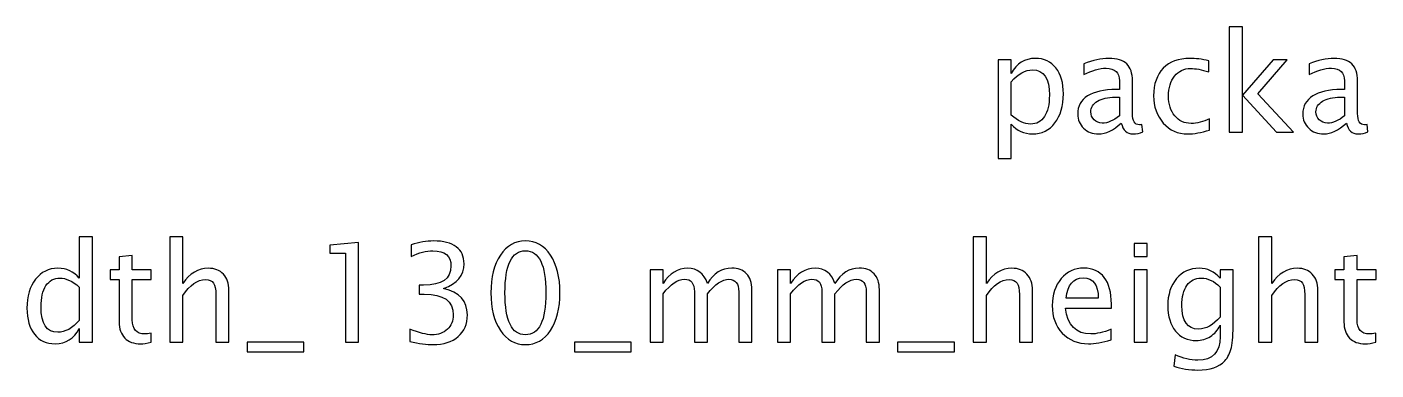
# Model space of a CAD drawing. Header units: centimetres. Extents: x -201 to 63, y -83 to 73.
# Drawn here: x -1.69 to 10.86, y 52.41 to 55.59 of the extents above; entities that cross this region are included whole.
import ezdxf

# ---------------------------------------------------------------- set-up
doc = ezdxf.new("R2010")
doc.units = ezdxf.units.CM
doc.header["$MEASUREMENT"] = 0
doc.layers.add('Layer 1', color=7, linetype='Continuous')

msp = doc.modelspace()

# ---------------------------------------------------------------- linework, layer by layer
at = {"layer": 'Layer 1'}
for points, knots in [([(9.49411, 54.61574), (9.49411, 54.61574), (9.49411, 55.59491), (9.49411, 55.59491), (9.49411, 55.59491), (9.49411, 55.59491), (9.61603, 55.59491), (9.61603, 55.59491), (9.61603, 55.59491), (9.61603, 55.59491), (9.61603, 54.96224), (9.61603, 54.96224), (9.61603, 54.96224), (9.61603, 54.96224), (9.90178, 55.28884), (9.90178, 55.28884), (9.90178, 55.28884), (9.90178, 55.28884), (10.03344, 55.28884), (10.03344, 55.28884), (10.03344, 55.28884), (10.03344, 55.28884), (9.76039, 54.97473), (9.76039, 54.97473), (9.76039, 54.97473), (9.76039, 54.97473), (10.09059, 54.61574), (10.09059, 54.61574), (10.09059, 54.61574), (10.09059, 54.61574), (9.93353, 54.61574), (9.93353, 54.61574), (9.93353, 54.61574), (9.93353, 54.61574), (9.61603, 54.96097), (9.61603, 54.96097), (9.61603, 54.96097), (9.61603, 54.96097), (9.61603, 54.61574), (9.61603, 54.61574), (9.61603, 54.61574), (9.61603, 54.61574), (9.49411, 54.61574), (9.49411, 54.61574)], [0, 0, 0, 0, 0.08333333, 0.08333333, 0.08333333, 0.08333333, 0.16666667, 0.16666667, 0.16666667, 0.16666667, 0.25, 0.25, 0.25, 0.25, 0.33333333, 0.33333333, 0.33333333, 0.33333333, 0.41666667, 0.41666667, 0.41666667, 0.41666667, 0.5, 0.5, 0.5, 0.5, 0.58333333, 0.58333333, 0.58333333, 0.58333333, 0.66666667, 0.66666667, 0.66666667, 0.66666667, 0.75, 0.75, 0.75, 0.75, 0.83333333, 0.83333333, 0.83333333, 0.83333333, 1, 1, 1, 1]), ([(7.34316, 54.37063), (7.34316, 54.37063), (7.34316, 55.28884), (7.34316, 55.28884), (7.34316, 55.28884), (7.34316, 55.28884), (7.46508, 55.28884), (7.46508, 55.28884), (7.46508, 55.28884), (7.46508, 55.28884), (7.46508, 55.16163), (7.46508, 55.16163), (7.46508, 55.16163), (7.51503, 55.25582), (7.59018, 55.30281), (7.69029, 55.30281), (7.69029, 55.30281), (7.77136, 55.30281), (7.83507, 55.27339), (7.88164, 55.21433), (7.88164, 55.21433), (7.92821, 55.15528), (7.95149, 55.07463), (7.95149, 54.9724), (7.95149, 54.9724), (7.95149, 54.86106), (7.92503, 54.7711), (7.87233, 54.70295), (7.87233, 54.70295), (7.81962, 54.63458), (7.7502, 54.6005), (7.66426, 54.6005), (7.66426, 54.6005), (7.58446, 54.6005), (7.518, 54.63098), (7.46508, 54.69215), (7.46508, 54.69215), (7.46508, 54.69215), (7.46508, 54.37063), (7.46508, 54.37063), (7.46508, 54.37063), (7.46508, 54.37063), (7.34316, 54.37063), (7.34316, 54.37063)], [0, 0, 0, 0, 0.08333333, 0.08333333, 0.08333333, 0.08333333, 0.16666667, 0.16666667, 0.16666667, 0.16666667, 0.25, 0.25, 0.25, 0.25, 0.33333333, 0.33333333, 0.33333333, 0.33333333, 0.41666667, 0.41666667, 0.41666667, 0.41666667, 0.5, 0.5, 0.5, 0.5, 0.58333333, 0.58333333, 0.58333333, 0.58333333, 0.66666667, 0.66666667, 0.66666667, 0.66666667, 0.75, 0.75, 0.75, 0.75, 0.83333333, 0.83333333, 0.83333333, 0.83333333, 1, 1, 1, 1]), ([(8.48933, 54.70147), (8.4161, 54.63416), (8.34561, 54.6005), (8.27788, 54.6005), (8.27788, 54.6005), (8.22221, 54.6005), (8.17585, 54.61786), (8.13924, 54.65278), (8.13924, 54.65278), (8.10241, 54.68771), (8.08399, 54.73173), (8.08399, 54.78486), (8.08399, 54.78486), (8.08399, 54.85831), (8.11489, 54.91483), (8.1767, 54.9542), (8.1767, 54.9542), (8.23851, 54.99357), (8.3272, 55.01325), (8.44277, 55.01325), (8.44277, 55.01325), (8.44277, 55.01325), (8.47134, 55.01325), (8.47134, 55.01325), (8.47134, 55.01325), (8.47134, 55.01325), (8.47134, 55.09432), (8.47134, 55.09432), (8.47134, 55.09432), (8.47134, 55.17242), (8.4307, 55.21137), (8.34921, 55.21137), (8.34921, 55.21137), (8.28613, 55.21137), (8.21713, 55.19147), (8.14241, 55.15168), (8.14241, 55.15168), (8.14241, 55.15168), (8.14241, 55.25201), (8.14241, 55.25201), (8.14241, 55.25201), (8.22454, 55.28588), (8.30201, 55.30281), (8.37461, 55.30281), (8.37461, 55.30281), (8.44933, 55.30281), (8.50457, 55.28588), (8.53992, 55.2518), (8.53992, 55.2518), (8.57548, 55.21772), (8.59326, 55.16523), (8.59326, 55.09432), (8.59326, 55.09432), (8.59326, 55.09432), (8.59326, 54.79015), (8.59326, 54.79015), (8.59326, 54.79015), (8.59326, 54.72052), (8.61464, 54.68559), (8.65761, 54.68559), (8.65761, 54.68559), (8.6629, 54.68559), (8.67073, 54.68644), (8.6811, 54.68813), (8.6811, 54.68813), (8.6811, 54.68813), (8.68978, 54.6204), (8.68978, 54.6204), (8.68978, 54.6204), (8.66205, 54.60706), (8.63157, 54.6005), (8.59813, 54.6005), (8.59813, 54.6005), (8.54119, 54.6005), (8.505, 54.63416), (8.48933, 54.70147)], [0, 0, 0, 0, 0.05, 0.05, 0.05, 0.05, 0.1, 0.1, 0.1, 0.1, 0.15, 0.15, 0.15, 0.15, 0.2, 0.2, 0.2, 0.2, 0.25, 0.25, 0.25, 0.25, 0.3, 0.3, 0.3, 0.3, 0.35, 0.35, 0.35, 0.35, 0.4, 0.4, 0.4, 0.4, 0.45, 0.45, 0.45, 0.45, 0.5, 0.5, 0.5, 0.5, 0.55, 0.55, 0.55, 0.55, 0.6, 0.6, 0.6, 0.6, 0.65, 0.65, 0.65, 0.65, 0.7, 0.7, 0.7, 0.7, 0.75, 0.75, 0.75, 0.75, 0.8, 0.8, 0.8, 0.8, 0.85, 0.85, 0.85, 0.85, 0.9, 0.9, 0.9, 0.9, 1, 1, 1, 1]), ([(9.31102, 54.63606), (9.23207, 54.61235), (9.16391, 54.6005), (9.10655, 54.6005), (9.10655, 54.6005), (9.01553, 54.6005), (8.94018, 54.63416), (8.88028, 54.70125), (8.88028, 54.70125), (8.82038, 54.76856), (8.79032, 54.85344), (8.79032, 54.95568), (8.79032, 54.95568), (8.79032, 55.0649), (8.81995, 55.1502), (8.87922, 55.21116), (8.87922, 55.21116), (8.93849, 55.27233), (9.02125, 55.30281), (9.12751, 55.30281), (9.12751, 55.30281), (9.17979, 55.30281), (9.23863, 55.29561), (9.3034, 55.28122), (9.3034, 55.28122), (9.3034, 55.28122), (9.3034, 55.17835), (9.3034, 55.17835), (9.3034, 55.17835), (9.23461, 55.19867), (9.17852, 55.20883), (9.13534, 55.20883), (9.13534, 55.20883), (9.07268, 55.20883), (9.02252, 55.18534), (8.98505, 55.13856), (8.98505, 55.13856), (8.94759, 55.09178), (8.92875, 55.02934), (8.92875, 54.95144), (8.92875, 54.95144), (8.92875, 54.87588), (8.94822, 54.81492), (8.98696, 54.76814), (8.98696, 54.76814), (9.02569, 54.72157), (9.07628, 54.69829), (9.13915, 54.69829), (9.13915, 54.69829), (9.19482, 54.69829), (9.25197, 54.71268), (9.31102, 54.74147), (9.31102, 54.74147), (9.31102, 54.74147), (9.31102, 54.63606), (9.31102, 54.63606)], [0, 0, 0, 0, 0.06666667, 0.06666667, 0.06666667, 0.06666667, 0.13333333, 0.13333333, 0.13333333, 0.13333333, 0.2, 0.2, 0.2, 0.2, 0.26666667, 0.26666667, 0.26666667, 0.26666667, 0.33333333, 0.33333333, 0.33333333, 0.33333333, 0.4, 0.4, 0.4, 0.4, 0.46666667, 0.46666667, 0.46666667, 0.46666667, 0.53333333, 0.53333333, 0.53333333, 0.53333333, 0.6, 0.6, 0.6, 0.6, 0.66666667, 0.66666667, 0.66666667, 0.66666667, 0.73333333, 0.73333333, 0.73333333, 0.73333333, 0.8, 0.8, 0.8, 0.8, 0.86666667, 0.86666667, 0.86666667, 0.86666667, 1, 1, 1, 1]), ([(10.58335, 54.70147), (10.51012, 54.63416), (10.43963, 54.6005), (10.3719, 54.6005), (10.3719, 54.6005), (10.31623, 54.6005), (10.26987, 54.61786), (10.23326, 54.65278), (10.23326, 54.65278), (10.19643, 54.68771), (10.17801, 54.73173), (10.17801, 54.78486), (10.17801, 54.78486), (10.17801, 54.85831), (10.20891, 54.91483), (10.27072, 54.9542), (10.27072, 54.9542), (10.33253, 54.99357), (10.42122, 55.01325), (10.53679, 55.01325), (10.53679, 55.01325), (10.53679, 55.01325), (10.56536, 55.01325), (10.56536, 55.01325), (10.56536, 55.01325), (10.56536, 55.01325), (10.56536, 55.09432), (10.56536, 55.09432), (10.56536, 55.09432), (10.56536, 55.17242), (10.52472, 55.21137), (10.44323, 55.21137), (10.44323, 55.21137), (10.38015, 55.21137), (10.31115, 55.19147), (10.23643, 55.15168), (10.23643, 55.15168), (10.23643, 55.15168), (10.23643, 55.25201), (10.23643, 55.25201), (10.23643, 55.25201), (10.31856, 55.28588), (10.39603, 55.30281), (10.46863, 55.30281), (10.46863, 55.30281), (10.54335, 55.30281), (10.59859, 55.28588), (10.63394, 55.2518), (10.63394, 55.2518), (10.6695, 55.21772), (10.68728, 55.16523), (10.68728, 55.09432), (10.68728, 55.09432), (10.68728, 55.09432), (10.68728, 54.79015), (10.68728, 54.79015), (10.68728, 54.79015), (10.68728, 54.72052), (10.70866, 54.68559), (10.75163, 54.68559), (10.75163, 54.68559), (10.75692, 54.68559), (10.76475, 54.68644), (10.77512, 54.68813), (10.77512, 54.68813), (10.77512, 54.68813), (10.7838, 54.6204), (10.7838, 54.6204), (10.7838, 54.6204), (10.75607, 54.60706), (10.72559, 54.6005), (10.69215, 54.6005), (10.69215, 54.6005), (10.63521, 54.6005), (10.59902, 54.63416), (10.58335, 54.70147)], [0, 0, 0, 0, 0.05, 0.05, 0.05, 0.05, 0.1, 0.1, 0.1, 0.1, 0.15, 0.15, 0.15, 0.15, 0.2, 0.2, 0.2, 0.2, 0.25, 0.25, 0.25, 0.25, 0.3, 0.3, 0.3, 0.3, 0.35, 0.35, 0.35, 0.35, 0.4, 0.4, 0.4, 0.4, 0.45, 0.45, 0.45, 0.45, 0.5, 0.5, 0.5, 0.5, 0.55, 0.55, 0.55, 0.55, 0.6, 0.6, 0.6, 0.6, 0.65, 0.65, 0.65, 0.65, 0.7, 0.7, 0.7, 0.7, 0.75, 0.75, 0.75, 0.75, 0.8, 0.8, 0.8, 0.8, 0.85, 0.85, 0.85, 0.85, 0.9, 0.9, 0.9, 0.9, 1, 1, 1, 1]), ([(7.46508, 54.77618), (7.52795, 54.72009), (7.58785, 54.69194), (7.64479, 54.69194), (7.64479, 54.69194), (7.70088, 54.69194), (7.74427, 54.71544), (7.77475, 54.76221), (7.77475, 54.76221), (7.80544, 54.80899), (7.82068, 54.87482), (7.82068, 54.95991), (7.82068, 54.95991), (7.82068, 55.11739), (7.76861, 55.19613), (7.66447, 55.19613), (7.66447, 55.19613), (7.59631, 55.19613), (7.52985, 55.1593), (7.46508, 55.08543), (7.46508, 55.08543), (7.46508, 55.08543), (7.46508, 54.77618), (7.46508, 54.77618)], [0, 0, 0, 0, 0.14285714, 0.14285714, 0.14285714, 0.14285714, 0.28571429, 0.28571429, 0.28571429, 0.28571429, 0.42857143, 0.42857143, 0.42857143, 0.42857143, 0.57142857, 0.57142857, 0.57142857, 0.57142857, 0.71428571, 0.71428571, 0.71428571, 0.71428571, 1, 1, 1, 1]), ([(8.47134, 54.76793), (8.47134, 54.76793), (8.47134, 54.94086), (8.47134, 54.94086), (8.47134, 54.94086), (8.47134, 54.94086), (8.43218, 54.94213), (8.43218, 54.94213), (8.43218, 54.94213), (8.36445, 54.94213), (8.30984, 54.92964), (8.26814, 54.90467), (8.26814, 54.90467), (8.22665, 54.87948), (8.20591, 54.84625), (8.20591, 54.80476), (8.20591, 54.80476), (8.20591, 54.77576), (8.21628, 54.75121), (8.23681, 54.7311), (8.23681, 54.7311), (8.25756, 54.71099), (8.28275, 54.70083), (8.31259, 54.70083), (8.31259, 54.70083), (8.36339, 54.70083), (8.41631, 54.72327), (8.47134, 54.76793)], [0, 0, 0, 0, 0.125, 0.125, 0.125, 0.125, 0.25, 0.25, 0.25, 0.25, 0.375, 0.375, 0.375, 0.375, 0.5, 0.5, 0.5, 0.5, 0.625, 0.625, 0.625, 0.625, 0.75, 0.75, 0.75, 0.75, 1, 1, 1, 1]), ([(10.56536, 54.76793), (10.56536, 54.76793), (10.56536, 54.94086), (10.56536, 54.94086), (10.56536, 54.94086), (10.56536, 54.94086), (10.5262, 54.94213), (10.5262, 54.94213), (10.5262, 54.94213), (10.45847, 54.94213), (10.40386, 54.92964), (10.36216, 54.90467), (10.36216, 54.90467), (10.32067, 54.87948), (10.29993, 54.84625), (10.29993, 54.80476), (10.29993, 54.80476), (10.29993, 54.77576), (10.3103, 54.75121), (10.33083, 54.7311), (10.33083, 54.7311), (10.35158, 54.71099), (10.37677, 54.70083), (10.40661, 54.70083), (10.40661, 54.70083), (10.45741, 54.70083), (10.51033, 54.72327), (10.56536, 54.76793)], [0, 0, 0, 0, 0.125, 0.125, 0.125, 0.125, 0.25, 0.25, 0.25, 0.25, 0.375, 0.375, 0.375, 0.375, 0.5, 0.5, 0.5, 0.5, 0.625, 0.625, 0.625, 0.625, 0.75, 0.75, 0.75, 0.75, 1, 1, 1, 1]), ([(-1.20276, 52.66417), (-1.20276, 52.66417), (-1.20276, 52.79054), (-1.20276, 52.79054), (-1.20276, 52.79054), (-1.2525, 52.69613), (-1.32743, 52.64893), (-1.42755, 52.64893), (-1.42755, 52.64893), (-1.50883, 52.64893), (-1.57275, 52.67835), (-1.61932, 52.73741), (-1.61932, 52.73741), (-1.66589, 52.79646), (-1.68917, 52.87711), (-1.68917, 52.97934), (-1.68917, 52.97934), (-1.68917, 53.0911), (-1.66271, 53.18106), (-1.61001, 53.24922), (-1.61001, 53.24922), (-1.55709, 53.31716), (-1.48766, 53.35124), (-1.40151, 53.35124), (-1.40151, 53.35124), (-1.32172, 53.35124), (-1.25525, 53.32076), (-1.20276, 53.25959), (-1.20276, 53.25959), (-1.20276, 53.25959), (-1.20276, 53.64334), (-1.20276, 53.64334), (-1.20276, 53.64334), (-1.20276, 53.64334), (-1.08084, 53.64334), (-1.08084, 53.64334), (-1.08084, 53.64334), (-1.08084, 53.64334), (-1.08084, 52.66417), (-1.08084, 52.66417), (-1.08084, 52.66417), (-1.08084, 52.66417), (-1.20276, 52.66417), (-1.20276, 52.66417)], [0, 0, 0, 0, 0.08333333, 0.08333333, 0.08333333, 0.08333333, 0.16666667, 0.16666667, 0.16666667, 0.16666667, 0.25, 0.25, 0.25, 0.25, 0.33333333, 0.33333333, 0.33333333, 0.33333333, 0.41666667, 0.41666667, 0.41666667, 0.41666667, 0.5, 0.5, 0.5, 0.5, 0.58333333, 0.58333333, 0.58333333, 0.58333333, 0.66666667, 0.66666667, 0.66666667, 0.66666667, 0.75, 0.75, 0.75, 0.75, 0.83333333, 0.83333333, 0.83333333, 0.83333333, 1, 1, 1, 1]), ([(-0.3616, 52.66417), (-0.3616, 52.66417), (-0.3616, 53.64334), (-0.3616, 53.64334), (-0.3616, 53.64334), (-0.3616, 53.64334), (-0.23968, 53.64334), (-0.23968, 53.64334), (-0.23968, 53.64334), (-0.23968, 53.64334), (-0.23968, 53.21006), (-0.23968, 53.21006), (-0.23968, 53.21006), (-0.17512, 53.30425), (-0.09596, 53.35124), (-0.0024, 53.35124), (-0.0024, 53.35124), (0.05644, 53.35124), (0.10322, 53.33283), (0.13772, 53.29578), (0.13772, 53.29578), (0.17222, 53.25895), (0.18958, 53.20921), (0.18958, 53.14698), (0.18958, 53.14698), (0.18958, 53.14698), (0.18958, 52.66417), (0.18958, 52.66417), (0.18958, 52.66417), (0.18958, 52.66417), (0.06766, 52.66417), (0.06766, 52.66417), (0.06766, 52.66417), (0.06766, 52.66417), (0.06766, 53.10719), (0.06766, 53.10719), (0.06766, 53.10719), (0.06766, 53.15714), (0.06025, 53.1927), (0.04565, 53.21387), (0.04565, 53.21387), (0.03083, 53.23525), (0.00649, 53.24583), (-0.02759, 53.24583), (-0.02759, 53.24583), (-0.10252, 53.24583), (-0.17322, 53.19694), (-0.23968, 53.09915), (-0.23968, 53.09915), (-0.23968, 53.09915), (-0.23968, 52.66417), (-0.23968, 52.66417), (-0.23968, 52.66417), (-0.23968, 52.66417), (-0.3616, 52.66417), (-0.3616, 52.66417)], [0, 0, 0, 0, 0.06666667, 0.06666667, 0.06666667, 0.06666667, 0.13333333, 0.13333333, 0.13333333, 0.13333333, 0.2, 0.2, 0.2, 0.2, 0.26666667, 0.26666667, 0.26666667, 0.26666667, 0.33333333, 0.33333333, 0.33333333, 0.33333333, 0.4, 0.4, 0.4, 0.4, 0.46666667, 0.46666667, 0.46666667, 0.46666667, 0.53333333, 0.53333333, 0.53333333, 0.53333333, 0.6, 0.6, 0.6, 0.6, 0.66666667, 0.66666667, 0.66666667, 0.66666667, 0.73333333, 0.73333333, 0.73333333, 0.73333333, 0.8, 0.8, 0.8, 0.8, 0.86666667, 0.86666667, 0.86666667, 0.86666667, 1, 1, 1, 1]), ([(1.27247, 52.66417), (1.27247, 52.66417), (1.27247, 53.49094), (1.27247, 53.49094), (1.27247, 53.49094), (1.27247, 53.49094), (1.12642, 53.49094), (1.12642, 53.49094), (1.12642, 53.49094), (1.12642, 53.49094), (1.12642, 53.56714), (1.12642, 53.56714), (1.12642, 53.56714), (1.12642, 53.56714), (1.39439, 53.59), (1.39439, 53.59), (1.39439, 53.59), (1.39439, 53.59), (1.39439, 52.66417), (1.39439, 52.66417), (1.39439, 52.66417), (1.39439, 52.66417), (1.27247, 52.66417), (1.27247, 52.66417)], [0, 0, 0, 0, 0.14285714, 0.14285714, 0.14285714, 0.14285714, 0.28571429, 0.28571429, 0.28571429, 0.28571429, 0.42857143, 0.42857143, 0.42857143, 0.42857143, 0.57142857, 0.57142857, 0.57142857, 0.57142857, 0.71428571, 0.71428571, 0.71428571, 0.71428571, 1, 1, 1, 1]), ([(1.87233, 52.67052), (1.87233, 52.67052), (1.87233, 52.78482), (1.87233, 52.78482), (1.87233, 52.78482), (1.95954, 52.75011), (2.02791, 52.73275), (2.07807, 52.73275), (2.07807, 52.73275), (2.13713, 52.73275), (2.18475, 52.74968), (2.22137, 52.78376), (2.22137, 52.78376), (2.25799, 52.81784), (2.27619, 52.86229), (2.27619, 52.9169), (2.27619, 52.9169), (2.27619, 53.04644), (2.18602, 53.11121), (2.00568, 53.11121), (2.00568, 53.11121), (2.00568, 53.11121), (1.95742, 53.11121), (1.95742, 53.11121), (1.95742, 53.11121), (1.95742, 53.11121), (1.95742, 53.19313), (1.95742, 53.19313), (1.95742, 53.19313), (1.95742, 53.19313), (2.00018, 53.19376), (2.00018, 53.19376), (2.00018, 53.19376), (2.16972, 53.19376), (2.2546, 53.25345), (2.2546, 53.37304), (2.2546, 53.37304), (2.2546, 53.46681), (2.1983, 53.5138), (2.0859, 53.5138), (2.0859, 53.5138), (2.02558, 53.5138), (1.95869, 53.49644), (1.88503, 53.46173), (1.88503, 53.46173), (1.88503, 53.46173), (1.88503, 53.56841), (1.88503, 53.56841), (1.88503, 53.56841), (1.95721, 53.59296), (2.02685, 53.60524), (2.09373, 53.60524), (2.09373, 53.60524), (2.18475, 53.60524), (2.25481, 53.58704), (2.3035, 53.55063), (2.3035, 53.55063), (2.35218, 53.51444), (2.37652, 53.46173), (2.37652, 53.39273), (2.37652, 53.39273), (2.37652, 53.28499), (2.31281, 53.20815), (2.18517, 53.16243), (2.18517, 53.16243), (2.33313, 53.12793), (2.407, 53.04686), (2.407, 52.91881), (2.407, 52.91881), (2.407, 52.83245), (2.37843, 52.7645), (2.32149, 52.71518), (2.32149, 52.71518), (2.26455, 52.66586), (2.18623, 52.64131), (2.08675, 52.64131), (2.08675, 52.64131), (2.03002, 52.64131), (1.95869, 52.65105), (1.87233, 52.67052)], [0, 0, 0, 0, 0.04761905, 0.04761905, 0.04761905, 0.04761905, 0.0952381, 0.0952381, 0.0952381, 0.0952381, 0.14285714, 0.14285714, 0.14285714, 0.14285714, 0.19047619, 0.19047619, 0.19047619, 0.19047619, 0.23809524, 0.23809524, 0.23809524, 0.23809524, 0.28571429, 0.28571429, 0.28571429, 0.28571429, 0.33333333, 0.33333333, 0.33333333, 0.33333333, 0.38095238, 0.38095238, 0.38095238, 0.38095238, 0.42857143, 0.42857143, 0.42857143, 0.42857143, 0.47619048, 0.47619048, 0.47619048, 0.47619048, 0.52380952, 0.52380952, 0.52380952, 0.52380952, 0.57142857, 0.57142857, 0.57142857, 0.57142857, 0.61904762, 0.61904762, 0.61904762, 0.61904762, 0.66666667, 0.66666667, 0.66666667, 0.66666667, 0.71428571, 0.71428571, 0.71428571, 0.71428571, 0.76190476, 0.76190476, 0.76190476, 0.76190476, 0.80952381, 0.80952381, 0.80952381, 0.80952381, 0.85714286, 0.85714286, 0.85714286, 0.85714286, 0.9047619, 0.9047619, 0.9047619, 0.9047619, 1, 1, 1, 1]), ([(2.94717, 52.64131), (2.85086, 52.64131), (2.77318, 52.68555), (2.71434, 52.77381), (2.71434, 52.77381), (2.65528, 52.86208), (2.62586, 52.9785), (2.62586, 53.12328), (2.62586, 53.12328), (2.62586, 53.26806), (2.65528, 53.38447), (2.71434, 53.47274), (2.71434, 53.47274), (2.77318, 53.561), (2.85086, 53.60524), (2.94717, 53.60524), (2.94717, 53.60524), (3.0439, 53.60524), (3.12158, 53.56121), (3.18043, 53.47316), (3.18043, 53.47316), (3.23906, 53.38511), (3.26848, 53.26848), (3.26848, 53.12328), (3.26848, 53.12328), (3.26848, 52.9785), (3.23906, 52.86208), (3.18043, 52.77381), (3.18043, 52.77381), (3.12158, 52.68555), (3.0439, 52.64131), (2.94717, 52.64131)], [0, 0, 0, 0, 0.11111111, 0.11111111, 0.11111111, 0.11111111, 0.22222222, 0.22222222, 0.22222222, 0.22222222, 0.33333333, 0.33333333, 0.33333333, 0.33333333, 0.44444444, 0.44444444, 0.44444444, 0.44444444, 0.55555556, 0.55555556, 0.55555556, 0.55555556, 0.66666667, 0.66666667, 0.66666667, 0.66666667, 0.77777778, 0.77777778, 0.77777778, 0.77777778, 1, 1, 1, 1]), ([(7.11235, 52.66417), (7.11235, 52.66417), (7.11235, 53.64334), (7.11235, 53.64334), (7.11235, 53.64334), (7.11235, 53.64334), (7.23427, 53.64334), (7.23427, 53.64334), (7.23427, 53.64334), (7.23427, 53.64334), (7.23427, 53.21006), (7.23427, 53.21006), (7.23427, 53.21006), (7.29883, 53.30425), (7.37799, 53.35124), (7.47155, 53.35124), (7.47155, 53.35124), (7.53039, 53.35124), (7.57717, 53.33283), (7.61167, 53.29578), (7.61167, 53.29578), (7.64617, 53.25895), (7.66353, 53.20921), (7.66353, 53.14698), (7.66353, 53.14698), (7.66353, 53.14698), (7.66353, 52.66417), (7.66353, 52.66417), (7.66353, 52.66417), (7.66353, 52.66417), (7.54161, 52.66417), (7.54161, 52.66417), (7.54161, 52.66417), (7.54161, 52.66417), (7.54161, 53.10719), (7.54161, 53.10719), (7.54161, 53.10719), (7.54161, 53.15714), (7.5342, 53.1927), (7.5196, 53.21387), (7.5196, 53.21387), (7.50478, 53.23525), (7.48044, 53.24583), (7.44636, 53.24583), (7.44636, 53.24583), (7.37143, 53.24583), (7.30073, 53.19694), (7.23427, 53.09915), (7.23427, 53.09915), (7.23427, 53.09915), (7.23427, 52.66417), (7.23427, 52.66417), (7.23427, 52.66417), (7.23427, 52.66417), (7.11235, 52.66417), (7.11235, 52.66417)], [0, 0, 0, 0, 0.06666667, 0.06666667, 0.06666667, 0.06666667, 0.13333333, 0.13333333, 0.13333333, 0.13333333, 0.2, 0.2, 0.2, 0.2, 0.26666667, 0.26666667, 0.26666667, 0.26666667, 0.33333333, 0.33333333, 0.33333333, 0.33333333, 0.4, 0.4, 0.4, 0.4, 0.46666667, 0.46666667, 0.46666667, 0.46666667, 0.53333333, 0.53333333, 0.53333333, 0.53333333, 0.6, 0.6, 0.6, 0.6, 0.66666667, 0.66666667, 0.66666667, 0.66666667, 0.73333333, 0.73333333, 0.73333333, 0.73333333, 0.8, 0.8, 0.8, 0.8, 0.86666667, 0.86666667, 0.86666667, 0.86666667, 1, 1, 1, 1]), ([(8.6082, 53.46046), (8.6082, 53.46046), (8.6082, 53.58238), (8.6082, 53.58238), (8.6082, 53.58238), (8.6082, 53.58238), (8.73012, 53.58238), (8.73012, 53.58238), (8.73012, 53.58238), (8.73012, 53.58238), (8.73012, 53.46046), (8.73012, 53.46046), (8.73012, 53.46046), (8.73012, 53.46046), (8.6082, 53.46046), (8.6082, 53.46046)], [0, 0, 0, 0, 0.2, 0.2, 0.2, 0.2, 0.4, 0.4, 0.4, 0.4, 0.6, 0.6, 0.6, 0.6, 1, 1, 1, 1]), ([(9.76708, 52.66417), (9.76708, 52.66417), (9.76708, 53.64334), (9.76708, 53.64334), (9.76708, 53.64334), (9.76708, 53.64334), (9.889, 53.64334), (9.889, 53.64334), (9.889, 53.64334), (9.889, 53.64334), (9.889, 53.21006), (9.889, 53.21006), (9.889, 53.21006), (9.95356, 53.30425), (10.03272, 53.35124), (10.12628, 53.35124), (10.12628, 53.35124), (10.18512, 53.35124), (10.2319, 53.33283), (10.2664, 53.29578), (10.2664, 53.29578), (10.3009, 53.25895), (10.31826, 53.20921), (10.31826, 53.14698), (10.31826, 53.14698), (10.31826, 53.14698), (10.31826, 52.66417), (10.31826, 52.66417), (10.31826, 52.66417), (10.31826, 52.66417), (10.19634, 52.66417), (10.19634, 52.66417), (10.19634, 52.66417), (10.19634, 52.66417), (10.19634, 53.10719), (10.19634, 53.10719), (10.19634, 53.10719), (10.19634, 53.15714), (10.18893, 53.1927), (10.17433, 53.21387), (10.17433, 53.21387), (10.15951, 53.23525), (10.13517, 53.24583), (10.10109, 53.24583), (10.10109, 53.24583), (10.02616, 53.24583), (9.95546, 53.19694), (9.889, 53.09915), (9.889, 53.09915), (9.889, 53.09915), (9.889, 52.66417), (9.889, 52.66417), (9.889, 52.66417), (9.889, 52.66417), (9.76708, 52.66417), (9.76708, 52.66417)], [0, 0, 0, 0, 0.06666667, 0.06666667, 0.06666667, 0.06666667, 0.13333333, 0.13333333, 0.13333333, 0.13333333, 0.2, 0.2, 0.2, 0.2, 0.26666667, 0.26666667, 0.26666667, 0.26666667, 0.33333333, 0.33333333, 0.33333333, 0.33333333, 0.4, 0.4, 0.4, 0.4, 0.46666667, 0.46666667, 0.46666667, 0.46666667, 0.53333333, 0.53333333, 0.53333333, 0.53333333, 0.6, 0.6, 0.6, 0.6, 0.66666667, 0.66666667, 0.66666667, 0.66666667, 0.73333333, 0.73333333, 0.73333333, 0.73333333, 0.8, 0.8, 0.8, 0.8, 0.86666667, 0.86666667, 0.86666667, 0.86666667, 1, 1, 1, 1]), ([(-0.53559, 52.66438), (-0.57327, 52.65401), (-0.60607, 52.64893), (-0.6338, 52.64893), (-0.6338, 52.64893), (-0.69603, 52.64893), (-0.7445, 52.66671), (-0.77922, 52.70227), (-0.77922, 52.70227), (-0.81414, 52.73783), (-0.8315, 52.78715), (-0.8315, 52.85044), (-0.8315, 52.85044), (-0.8315, 52.85044), (-0.8315, 53.24583), (-0.8315, 53.24583), (-0.8315, 53.24583), (-0.8315, 53.24583), (-0.91574, 53.24583), (-0.91574, 53.24583), (-0.91574, 53.24583), (-0.91574, 53.24583), (-0.91574, 53.33727), (-0.91574, 53.33727), (-0.91574, 53.33727), (-0.91574, 53.33727), (-0.8315, 53.33727), (-0.8315, 53.33727), (-0.8315, 53.33727), (-0.8315, 53.33727), (-0.8315, 53.45898), (-0.8315, 53.45898), (-0.8315, 53.45898), (-0.8315, 53.45898), (-0.70958, 53.47062), (-0.70958, 53.47062), (-0.70958, 53.47062), (-0.70958, 53.47062), (-0.70958, 53.33727), (-0.70958, 53.33727), (-0.70958, 53.33727), (-0.70958, 53.33727), (-0.53305, 53.33727), (-0.53305, 53.33727), (-0.53305, 53.33727), (-0.53305, 53.33727), (-0.53305, 53.24583), (-0.53305, 53.24583), (-0.53305, 53.24583), (-0.53305, 53.24583), (-0.70958, 53.24583), (-0.70958, 53.24583), (-0.70958, 53.24583), (-0.70958, 53.24583), (-0.70958, 52.87245), (-0.70958, 52.87245), (-0.70958, 52.87245), (-0.70958, 52.7844), (-0.67127, 52.74037), (-0.59486, 52.74037), (-0.59486, 52.74037), (-0.57856, 52.74037), (-0.55887, 52.74312), (-0.53559, 52.74841), (-0.53559, 52.74841), (-0.53559, 52.74841), (-0.53559, 52.66438), (-0.53559, 52.66438)], [0, 0, 0, 0, 0.05555556, 0.05555556, 0.05555556, 0.05555556, 0.11111111, 0.11111111, 0.11111111, 0.11111111, 0.16666667, 0.16666667, 0.16666667, 0.16666667, 0.22222222, 0.22222222, 0.22222222, 0.22222222, 0.27777778, 0.27777778, 0.27777778, 0.27777778, 0.33333333, 0.33333333, 0.33333333, 0.33333333, 0.38888889, 0.38888889, 0.38888889, 0.38888889, 0.44444444, 0.44444444, 0.44444444, 0.44444444, 0.5, 0.5, 0.5, 0.5, 0.55555556, 0.55555556, 0.55555556, 0.55555556, 0.61111111, 0.61111111, 0.61111111, 0.61111111, 0.66666667, 0.66666667, 0.66666667, 0.66666667, 0.72222222, 0.72222222, 0.72222222, 0.72222222, 0.77777778, 0.77777778, 0.77777778, 0.77777778, 0.83333333, 0.83333333, 0.83333333, 0.83333333, 0.88888889, 0.88888889, 0.88888889, 0.88888889, 1, 1, 1, 1]), ([(2.94696, 52.73275), (3.07417, 52.73275), (3.13767, 52.86293), (3.13767, 53.12328), (3.13767, 53.12328), (3.13767, 53.38363), (3.07417, 53.5138), (2.94696, 53.5138), (2.94696, 53.5138), (2.82017, 53.5138), (2.75667, 53.38363), (2.75667, 53.12328), (2.75667, 53.12328), (2.75667, 52.86293), (2.82017, 52.73275), (2.94696, 52.73275)], [0, 0, 0, 0, 0.2, 0.2, 0.2, 0.2, 0.4, 0.4, 0.4, 0.4, 0.6, 0.6, 0.6, 0.6, 1, 1, 1, 1]), ([(10.85632, 52.66438), (10.81864, 52.65401), (10.78584, 52.64893), (10.75811, 52.64893), (10.75811, 52.64893), (10.69588, 52.64893), (10.64741, 52.66671), (10.61269, 52.70227), (10.61269, 52.70227), (10.57777, 52.73783), (10.56041, 52.78715), (10.56041, 52.85044), (10.56041, 52.85044), (10.56041, 52.85044), (10.56041, 53.24583), (10.56041, 53.24583), (10.56041, 53.24583), (10.56041, 53.24583), (10.47617, 53.24583), (10.47617, 53.24583), (10.47617, 53.24583), (10.47617, 53.24583), (10.47617, 53.33727), (10.47617, 53.33727), (10.47617, 53.33727), (10.47617, 53.33727), (10.56041, 53.33727), (10.56041, 53.33727), (10.56041, 53.33727), (10.56041, 53.33727), (10.56041, 53.45898), (10.56041, 53.45898), (10.56041, 53.45898), (10.56041, 53.45898), (10.68233, 53.47062), (10.68233, 53.47062), (10.68233, 53.47062), (10.68233, 53.47062), (10.68233, 53.33727), (10.68233, 53.33727), (10.68233, 53.33727), (10.68233, 53.33727), (10.85886, 53.33727), (10.85886, 53.33727), (10.85886, 53.33727), (10.85886, 53.33727), (10.85886, 53.24583), (10.85886, 53.24583), (10.85886, 53.24583), (10.85886, 53.24583), (10.68233, 53.24583), (10.68233, 53.24583), (10.68233, 53.24583), (10.68233, 53.24583), (10.68233, 52.87245), (10.68233, 52.87245), (10.68233, 52.87245), (10.68233, 52.7844), (10.72064, 52.74037), (10.79705, 52.74037), (10.79705, 52.74037), (10.81335, 52.74037), (10.83304, 52.74312), (10.85632, 52.74841), (10.85632, 52.74841), (10.85632, 52.74841), (10.85632, 52.66438), (10.85632, 52.66438)], [0, 0, 0, 0, 0.05555556, 0.05555556, 0.05555556, 0.05555556, 0.11111111, 0.11111111, 0.11111111, 0.11111111, 0.16666667, 0.16666667, 0.16666667, 0.16666667, 0.22222222, 0.22222222, 0.22222222, 0.22222222, 0.27777778, 0.27777778, 0.27777778, 0.27777778, 0.33333333, 0.33333333, 0.33333333, 0.33333333, 0.38888889, 0.38888889, 0.38888889, 0.38888889, 0.44444444, 0.44444444, 0.44444444, 0.44444444, 0.5, 0.5, 0.5, 0.5, 0.55555556, 0.55555556, 0.55555556, 0.55555556, 0.61111111, 0.61111111, 0.61111111, 0.61111111, 0.66666667, 0.66666667, 0.66666667, 0.66666667, 0.72222222, 0.72222222, 0.72222222, 0.72222222, 0.77777778, 0.77777778, 0.77777778, 0.77777778, 0.83333333, 0.83333333, 0.83333333, 0.83333333, 0.88888889, 0.88888889, 0.88888889, 0.88888889, 1, 1, 1, 1]), ([(4.10583, 52.66417), (4.10583, 52.66417), (4.10583, 53.33727), (4.10583, 53.33727), (4.10583, 53.33727), (4.10583, 53.33727), (4.22775, 53.33727), (4.22775, 53.33727), (4.22775, 53.33727), (4.22775, 53.33727), (4.22775, 53.21006), (4.22775, 53.21006), (4.22775, 53.21006), (4.28723, 53.30425), (4.36343, 53.35124), (4.45677, 53.35124), (4.45677, 53.35124), (4.54673, 53.35124), (4.6079, 53.30425), (4.6405, 53.21006), (4.6405, 53.21006), (4.69829, 53.3051), (4.77364, 53.35251), (4.86614, 53.35251), (4.86614, 53.35251), (4.92519, 53.35251), (4.97112, 53.33515), (5.00393, 53.30023), (5.00393, 53.30023), (5.03674, 53.2653), (5.05325, 53.21641), (5.05325, 53.15354), (5.05325, 53.15354), (5.05325, 53.15354), (5.05325, 52.66417), (5.05325, 52.66417), (5.05325, 52.66417), (5.05325, 52.66417), (4.93133, 52.66417), (4.93133, 52.66417), (4.93133, 52.66417), (4.93133, 52.66417), (4.93133, 53.13344), (4.93133, 53.13344), (4.93133, 53.13344), (4.93133, 53.21006), (4.90085, 53.24837), (4.83989, 53.24837), (4.83989, 53.24837), (4.7766, 53.24837), (4.71014, 53.20371), (4.6405, 53.11417), (4.6405, 53.11417), (4.6405, 53.11417), (4.6405, 52.66417), (4.6405, 52.66417), (4.6405, 52.66417), (4.6405, 52.66417), (4.51858, 52.66417), (4.51858, 52.66417), (4.51858, 52.66417), (4.51858, 52.66417), (4.51858, 53.13386), (4.51858, 53.13386), (4.51858, 53.13386), (4.51858, 53.21112), (4.48768, 53.24964), (4.42566, 53.24964), (4.42566, 53.24964), (4.36406, 53.24964), (4.29802, 53.20477), (4.22775, 53.11481), (4.22775, 53.11481), (4.22775, 53.11481), (4.22775, 52.66417), (4.22775, 52.66417), (4.22775, 52.66417), (4.22775, 52.66417), (4.10583, 52.66417), (4.10583, 52.66417)], [0, 0, 0, 0, 0.04761905, 0.04761905, 0.04761905, 0.04761905, 0.0952381, 0.0952381, 0.0952381, 0.0952381, 0.14285714, 0.14285714, 0.14285714, 0.14285714, 0.19047619, 0.19047619, 0.19047619, 0.19047619, 0.23809524, 0.23809524, 0.23809524, 0.23809524, 0.28571429, 0.28571429, 0.28571429, 0.28571429, 0.33333333, 0.33333333, 0.33333333, 0.33333333, 0.38095238, 0.38095238, 0.38095238, 0.38095238, 0.42857143, 0.42857143, 0.42857143, 0.42857143, 0.47619048, 0.47619048, 0.47619048, 0.47619048, 0.52380952, 0.52380952, 0.52380952, 0.52380952, 0.57142857, 0.57142857, 0.57142857, 0.57142857, 0.61904762, 0.61904762, 0.61904762, 0.61904762, 0.66666667, 0.66666667, 0.66666667, 0.66666667, 0.71428571, 0.71428571, 0.71428571, 0.71428571, 0.76190476, 0.76190476, 0.76190476, 0.76190476, 0.80952381, 0.80952381, 0.80952381, 0.80952381, 0.85714286, 0.85714286, 0.85714286, 0.85714286, 0.9047619, 0.9047619, 0.9047619, 0.9047619, 1, 1, 1, 1]), ([(5.29159, 52.66417), (5.29159, 52.66417), (5.29159, 53.33727), (5.29159, 53.33727), (5.29159, 53.33727), (5.29159, 53.33727), (5.41351, 53.33727), (5.41351, 53.33727), (5.41351, 53.33727), (5.41351, 53.33727), (5.41351, 53.21006), (5.41351, 53.21006), (5.41351, 53.21006), (5.47299, 53.30425), (5.54919, 53.35124), (5.64253, 53.35124), (5.64253, 53.35124), (5.73249, 53.35124), (5.79366, 53.30425), (5.82626, 53.21006), (5.82626, 53.21006), (5.88405, 53.3051), (5.9594, 53.35251), (6.0519, 53.35251), (6.0519, 53.35251), (6.11095, 53.35251), (6.15688, 53.33515), (6.18969, 53.30023), (6.18969, 53.30023), (6.2225, 53.2653), (6.23901, 53.21641), (6.23901, 53.15354), (6.23901, 53.15354), (6.23901, 53.15354), (6.23901, 52.66417), (6.23901, 52.66417), (6.23901, 52.66417), (6.23901, 52.66417), (6.11709, 52.66417), (6.11709, 52.66417), (6.11709, 52.66417), (6.11709, 52.66417), (6.11709, 53.13344), (6.11709, 53.13344), (6.11709, 53.13344), (6.11709, 53.21006), (6.08661, 53.24837), (6.02565, 53.24837), (6.02565, 53.24837), (5.96236, 53.24837), (5.8959, 53.20371), (5.82626, 53.11417), (5.82626, 53.11417), (5.82626, 53.11417), (5.82626, 52.66417), (5.82626, 52.66417), (5.82626, 52.66417), (5.82626, 52.66417), (5.70434, 52.66417), (5.70434, 52.66417), (5.70434, 52.66417), (5.70434, 52.66417), (5.70434, 53.13386), (5.70434, 53.13386), (5.70434, 53.13386), (5.70434, 53.21112), (5.67344, 53.24964), (5.61142, 53.24964), (5.61142, 53.24964), (5.54982, 53.24964), (5.48378, 53.20477), (5.41351, 53.11481), (5.41351, 53.11481), (5.41351, 53.11481), (5.41351, 52.66417), (5.41351, 52.66417), (5.41351, 52.66417), (5.41351, 52.66417), (5.29159, 52.66417), (5.29159, 52.66417)], [0, 0, 0, 0, 0.04761905, 0.04761905, 0.04761905, 0.04761905, 0.0952381, 0.0952381, 0.0952381, 0.0952381, 0.14285714, 0.14285714, 0.14285714, 0.14285714, 0.19047619, 0.19047619, 0.19047619, 0.19047619, 0.23809524, 0.23809524, 0.23809524, 0.23809524, 0.28571429, 0.28571429, 0.28571429, 0.28571429, 0.33333333, 0.33333333, 0.33333333, 0.33333333, 0.38095238, 0.38095238, 0.38095238, 0.38095238, 0.42857143, 0.42857143, 0.42857143, 0.42857143, 0.47619048, 0.47619048, 0.47619048, 0.47619048, 0.52380952, 0.52380952, 0.52380952, 0.52380952, 0.57142857, 0.57142857, 0.57142857, 0.57142857, 0.61904762, 0.61904762, 0.61904762, 0.61904762, 0.66666667, 0.66666667, 0.66666667, 0.66666667, 0.71428571, 0.71428571, 0.71428571, 0.71428571, 0.76190476, 0.76190476, 0.76190476, 0.76190476, 0.80952381, 0.80952381, 0.80952381, 0.80952381, 0.85714286, 0.85714286, 0.85714286, 0.85714286, 0.9047619, 0.9047619, 0.9047619, 0.9047619, 1, 1, 1, 1]), ([(8.39463, 52.68576), (8.31272, 52.66121), (8.24265, 52.64893), (8.18423, 52.64893), (8.18423, 52.64893), (8.08454, 52.64893), (8.00347, 52.68195), (7.94103, 52.74778), (7.94103, 52.74778), (7.87859, 52.81361), (7.84726, 52.89891), (7.84726, 53.0039), (7.84726, 53.0039), (7.84726, 53.10571), (7.87478, 53.18932), (7.93002, 53.25472), (7.93002, 53.25472), (7.98527, 53.31991), (8.05596, 53.35251), (8.14211, 53.35251), (8.14211, 53.35251), (8.2236, 53.35251), (8.28668, 53.32351), (8.33113, 53.26552), (8.33113, 53.26552), (8.37558, 53.20752), (8.39781, 53.12539), (8.39781, 53.01892), (8.39781, 53.01892), (8.39781, 53.01892), (8.39717, 52.98167), (8.39717, 52.98167), (8.39717, 52.98167), (8.39717, 52.98167), (7.97172, 52.98167), (7.97172, 52.98167), (7.97172, 52.98167), (7.9895, 52.8208), (8.06803, 52.74037), (8.20709, 52.74037), (8.20709, 52.74037), (8.25811, 52.74037), (8.32055, 52.75476), (8.39463, 52.78355), (8.39463, 52.78355), (8.39463, 52.78355), (8.39463, 52.68576), (8.39463, 52.68576)], [0, 0, 0, 0, 0.07692308, 0.07692308, 0.07692308, 0.07692308, 0.15384615, 0.15384615, 0.15384615, 0.15384615, 0.23076923, 0.23076923, 0.23076923, 0.23076923, 0.30769231, 0.30769231, 0.30769231, 0.30769231, 0.38461538, 0.38461538, 0.38461538, 0.38461538, 0.46153846, 0.46153846, 0.46153846, 0.46153846, 0.53846154, 0.53846154, 0.53846154, 0.53846154, 0.61538462, 0.61538462, 0.61538462, 0.61538462, 0.69230769, 0.69230769, 0.69230769, 0.69230769, 0.76923077, 0.76923077, 0.76923077, 0.76923077, 0.84615385, 0.84615385, 0.84615385, 0.84615385, 1, 1, 1, 1]), ([(8.6082, 52.66417), (8.6082, 52.66417), (8.6082, 53.33727), (8.6082, 53.33727), (8.6082, 53.33727), (8.6082, 53.33727), (8.73012, 53.33727), (8.73012, 53.33727), (8.73012, 53.33727), (8.73012, 53.33727), (8.73012, 52.66417), (8.73012, 52.66417), (8.73012, 52.66417), (8.73012, 52.66417), (8.6082, 52.66417), (8.6082, 52.66417)], [0, 0, 0, 0, 0.2, 0.2, 0.2, 0.2, 0.4, 0.4, 0.4, 0.4, 0.6, 0.6, 0.6, 0.6, 1, 1, 1, 1]), ([(8.97777, 52.44065), (8.97777, 52.44065), (8.99216, 52.54606), (8.99216, 52.54606), (8.99216, 52.54606), (9.06286, 52.51304), (9.13292, 52.49653), (9.20214, 52.49653), (9.20214, 52.49653), (9.33951, 52.49653), (9.4083, 52.56934), (9.4083, 52.71476), (9.4083, 52.71476), (9.4083, 52.71476), (9.4083, 52.82059), (9.4083, 52.82059), (9.4083, 52.82059), (9.38713, 52.77593), (9.35708, 52.74143), (9.31792, 52.71666), (9.31792, 52.71666), (9.27876, 52.6919), (9.23516, 52.67941), (9.18711, 52.67941), (9.18711, 52.67941), (9.10562, 52.67941), (9.04106, 52.70862), (8.99343, 52.76704), (8.99343, 52.76704), (8.94581, 52.82546), (8.92189, 52.90462), (8.92189, 53.00453), (8.92189, 53.00453), (8.92189, 53.10677), (8.94898, 53.19016), (9.00317, 53.25472), (9.00317, 53.25472), (9.05757, 53.31907), (9.12763, 53.35124), (9.21378, 53.35124), (9.21378, 53.35124), (9.28913, 53.35124), (9.35411, 53.32076), (9.4083, 53.25959), (9.4083, 53.25959), (9.4083, 53.25959), (9.4083, 53.33727), (9.4083, 53.33727), (9.4083, 53.33727), (9.4083, 53.33727), (9.53022, 53.33727), (9.53022, 53.33727), (9.53022, 53.33727), (9.53022, 53.33727), (9.53022, 52.8479), (9.53022, 52.8479), (9.53022, 52.8479), (9.53022, 52.7427), (9.52472, 52.66481), (9.51371, 52.61422), (9.51371, 52.61422), (9.50292, 52.56363), (9.48217, 52.52214), (9.45212, 52.48997), (9.45212, 52.48997), (9.39878, 52.43345), (9.31538, 52.40509), (9.20214, 52.40509), (9.20214, 52.40509), (9.12446, 52.40509), (9.04974, 52.41694), (8.97777, 52.44065)], [0, 0, 0, 0, 0.05263158, 0.05263158, 0.05263158, 0.05263158, 0.10526316, 0.10526316, 0.10526316, 0.10526316, 0.15789474, 0.15789474, 0.15789474, 0.15789474, 0.21052632, 0.21052632, 0.21052632, 0.21052632, 0.26315789, 0.26315789, 0.26315789, 0.26315789, 0.31578947, 0.31578947, 0.31578947, 0.31578947, 0.36842105, 0.36842105, 0.36842105, 0.36842105, 0.42105263, 0.42105263, 0.42105263, 0.42105263, 0.47368421, 0.47368421, 0.47368421, 0.47368421, 0.52631579, 0.52631579, 0.52631579, 0.52631579, 0.57894737, 0.57894737, 0.57894737, 0.57894737, 0.63157895, 0.63157895, 0.63157895, 0.63157895, 0.68421053, 0.68421053, 0.68421053, 0.68421053, 0.73684211, 0.73684211, 0.73684211, 0.73684211, 0.78947368, 0.78947368, 0.78947368, 0.78947368, 0.84210526, 0.84210526, 0.84210526, 0.84210526, 0.89473684, 0.89473684, 0.89473684, 0.89473684, 1, 1, 1, 1]), ([(-1.20276, 53.17619), (-1.26605, 53.23186), (-1.32595, 53.2598), (-1.38268, 53.2598), (-1.38268, 53.2598), (-1.43856, 53.2598), (-1.48174, 53.23652), (-1.51243, 53.18974), (-1.51243, 53.18974), (-1.54312, 53.14317), (-1.55836, 53.07713), (-1.55836, 52.99162), (-1.55836, 52.99162), (-1.55836, 52.83435), (-1.50629, 52.75561), (-1.40194, 52.75561), (-1.40194, 52.75561), (-1.3342, 52.75561), (-1.26774, 52.79265), (-1.20276, 52.86652), (-1.20276, 52.86652), (-1.20276, 52.86652), (-1.20276, 53.17619), (-1.20276, 53.17619)], [0, 0, 0, 0, 0.14285714, 0.14285714, 0.14285714, 0.14285714, 0.28571429, 0.28571429, 0.28571429, 0.28571429, 0.42857143, 0.42857143, 0.42857143, 0.42857143, 0.57142857, 0.57142857, 0.57142857, 0.57142857, 0.71428571, 0.71428571, 0.71428571, 0.71428571, 1, 1, 1, 1]), ([(7.97807, 53.07311), (7.97807, 53.07311), (8.27525, 53.07311), (8.27525, 53.07311), (8.27525, 53.07311), (8.27525, 53.19842), (8.22847, 53.26107), (8.13513, 53.26107), (8.13513, 53.26107), (8.04115, 53.26107), (7.98887, 53.19842), (7.97807, 53.07311)], [0, 0, 0, 0, 0.25, 0.25, 0.25, 0.25, 0.5, 0.5, 0.5, 0.5, 1, 1, 1, 1]), ([(9.4083, 52.897), (9.4083, 52.897), (9.4083, 53.17619), (9.4083, 53.17619), (9.4083, 53.17619), (9.35454, 53.23186), (9.29591, 53.2598), (9.23262, 53.2598), (9.23262, 53.2598), (9.17631, 53.2598), (9.13229, 53.23736), (9.10054, 53.19228), (9.10054, 53.19228), (9.06858, 53.14741), (9.0527, 53.08496), (9.0527, 53.00538), (9.0527, 53.00538), (9.0527, 52.85912), (9.10456, 52.78609), (9.20849, 52.78609), (9.20849, 52.78609), (9.27918, 52.78609), (9.34586, 52.82313), (9.4083, 52.897)], [0, 0, 0, 0, 0.14285714, 0.14285714, 0.14285714, 0.14285714, 0.28571429, 0.28571429, 0.28571429, 0.28571429, 0.42857143, 0.42857143, 0.42857143, 0.42857143, 0.57142857, 0.57142857, 0.57142857, 0.57142857, 0.71428571, 0.71428571, 0.71428571, 0.71428571, 1, 1, 1, 1]), ([(0.35807, 52.57273), (0.35807, 52.57273), (0.35807, 52.66417), (0.35807, 52.66417), (0.35807, 52.66417), (0.35807, 52.66417), (0.88639, 52.66417), (0.88639, 52.66417), (0.88639, 52.66417), (0.88639, 52.66417), (0.88639, 52.57273), (0.88639, 52.57273), (0.88639, 52.57273), (0.88639, 52.57273), (0.35807, 52.57273), (0.35807, 52.57273)], [0, 0, 0, 0, 0.2, 0.2, 0.2, 0.2, 0.4, 0.4, 0.4, 0.4, 0.6, 0.6, 0.6, 0.6, 1, 1, 1, 1]), ([(3.40225, 52.57273), (3.40225, 52.57273), (3.40225, 52.66417), (3.40225, 52.66417), (3.40225, 52.66417), (3.40225, 52.66417), (3.93057, 52.66417), (3.93057, 52.66417), (3.93057, 52.66417), (3.93057, 52.66417), (3.93057, 52.57273), (3.93057, 52.57273), (3.93057, 52.57273), (3.93057, 52.57273), (3.40225, 52.57273), (3.40225, 52.57273)], [0, 0, 0, 0, 0.2, 0.2, 0.2, 0.2, 0.4, 0.4, 0.4, 0.4, 0.6, 0.6, 0.6, 0.6, 1, 1, 1, 1]), ([(6.40877, 52.57273), (6.40877, 52.57273), (6.40877, 52.66417), (6.40877, 52.66417), (6.40877, 52.66417), (6.40877, 52.66417), (6.93709, 52.66417), (6.93709, 52.66417), (6.93709, 52.66417), (6.93709, 52.66417), (6.93709, 52.57273), (6.93709, 52.57273), (6.93709, 52.57273), (6.93709, 52.57273), (6.40877, 52.57273), (6.40877, 52.57273)], [0, 0, 0, 0, 0.2, 0.2, 0.2, 0.2, 0.4, 0.4, 0.4, 0.4, 0.6, 0.6, 0.6, 0.6, 1, 1, 1, 1])]:
    msp.add_open_spline(points, degree=3, knots=knots, dxfattribs=at)

doc.saveas('drawing.dxf')
